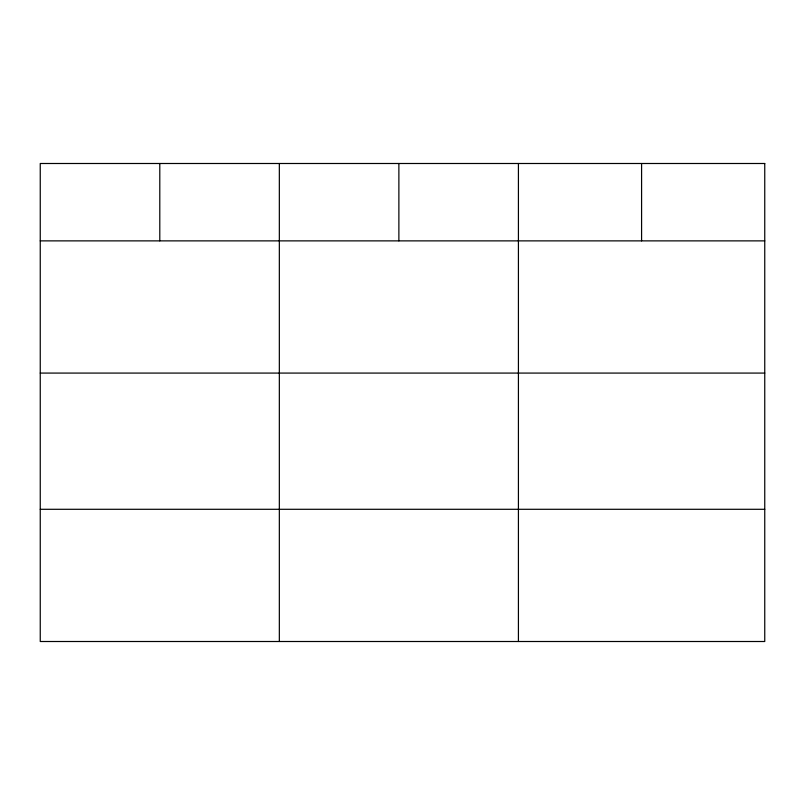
<?xml version="1.0" encoding="UTF-8"?>
<svg xmlns="http://www.w3.org/2000/svg" width="805" height="805" viewBox="0 0 805 805"><rect width="100%" height="100%" fill="white"/><g stroke="black" fill="none" stroke-linecap="round" stroke-linejoin="round"><path stroke-width="1.21" d="M40.25 240.876L764.75 240.876M40.25 373.077L764.75 373.077M40.25 509.293L764.75 509.293M641.585 163.495L641.585 240.876M518.42 163.495L518.42 641.505M398.877 163.495L398.877 240.876M279.335 163.495L279.335 641.505M159.793 163.495L159.793 240.876M764.75 163.495L40.25 163.495L40.25 641.505L764.75 641.505L764.75 163.495"/></g></svg>
